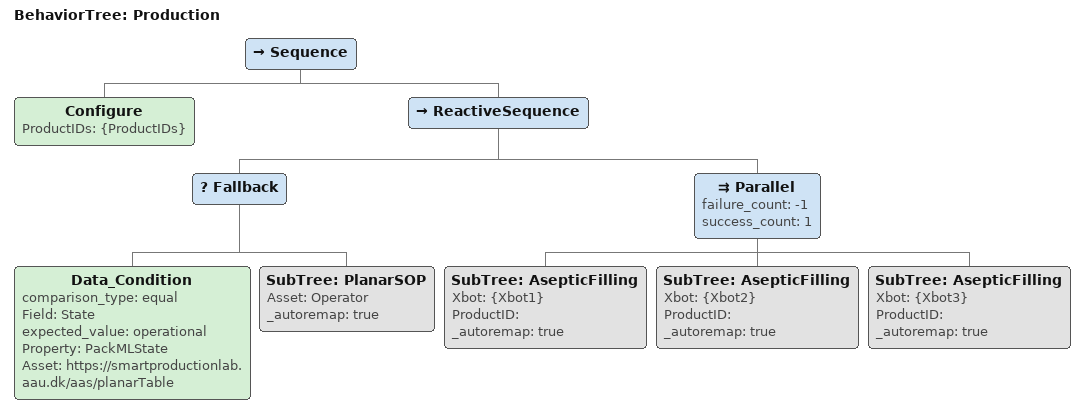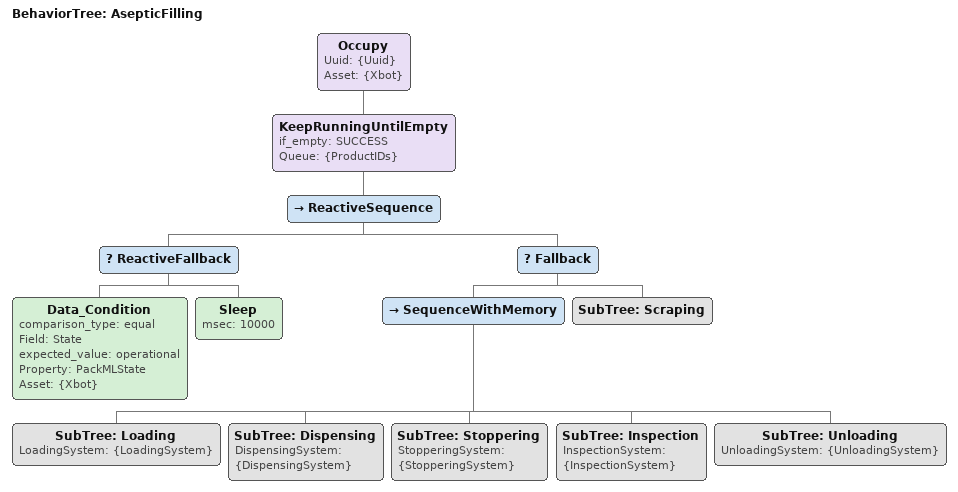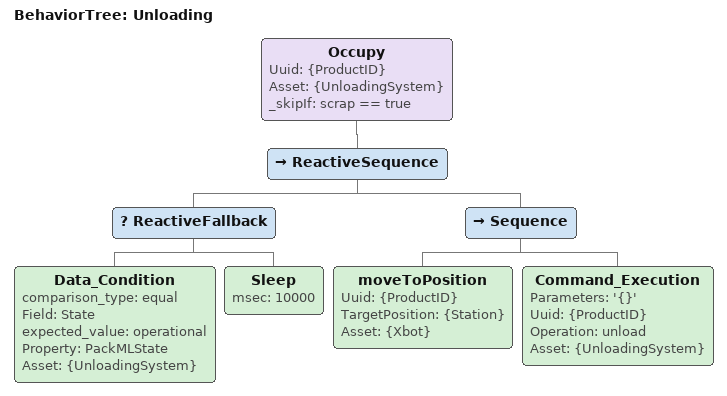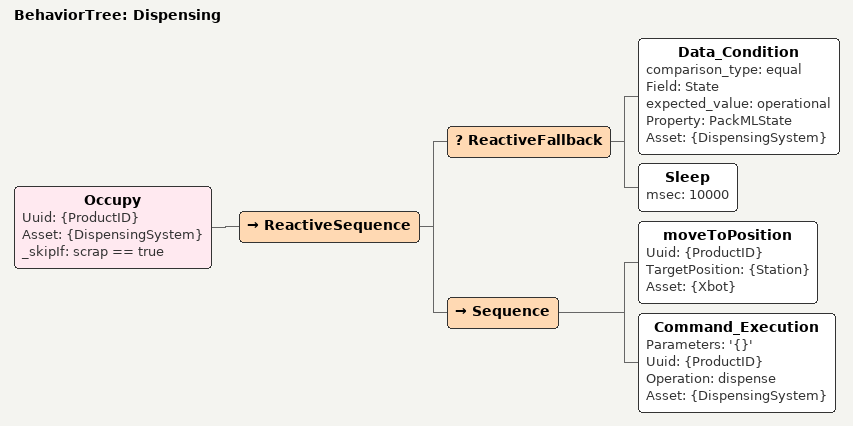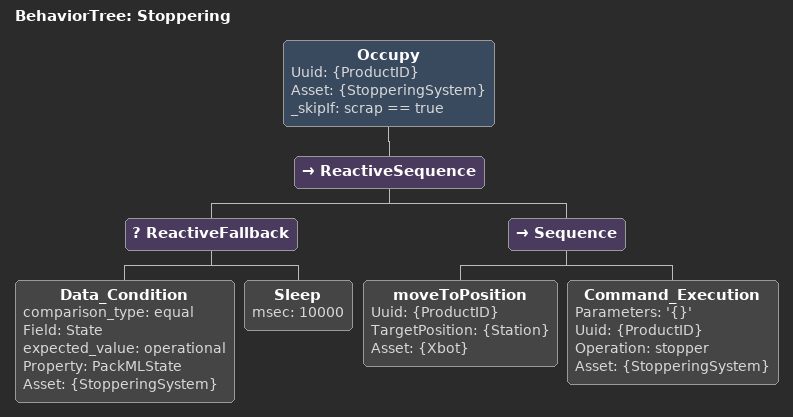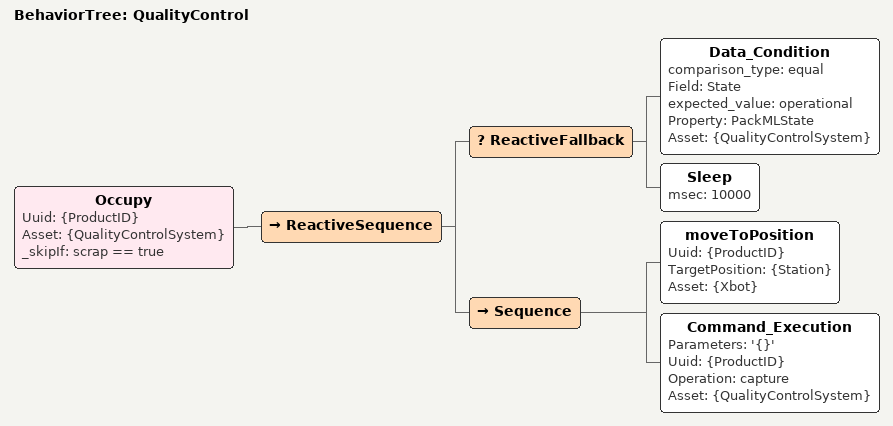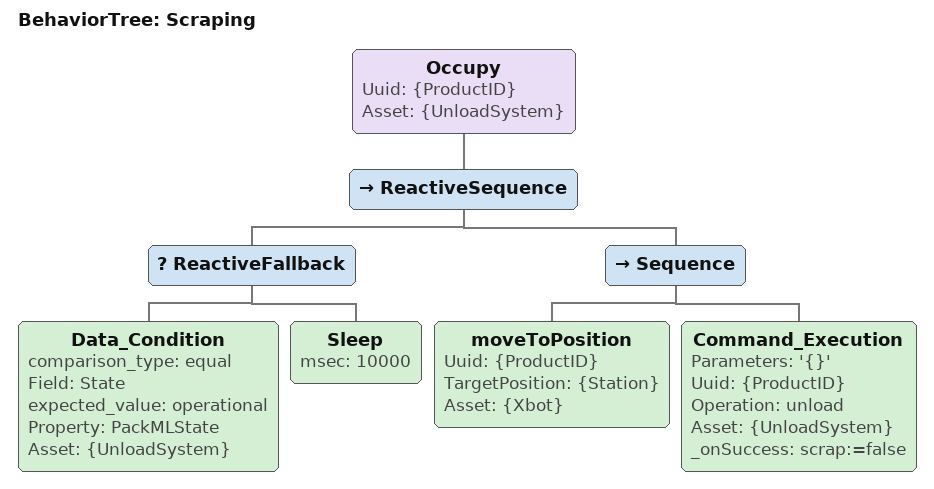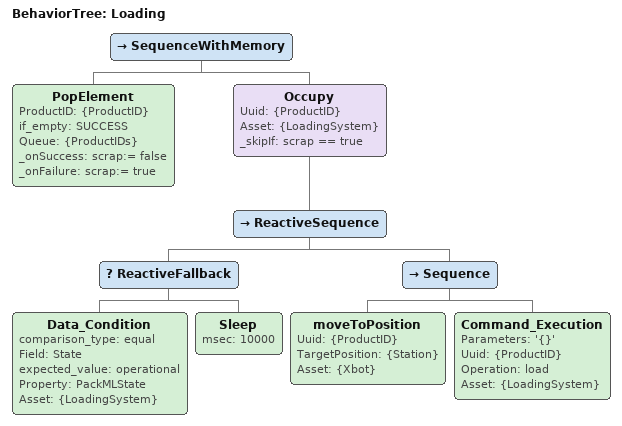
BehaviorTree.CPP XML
<?xml version="1.0" encoding="UTF-8"?>
<root BTCPP_format="4" main_tree_to_execute = "Production">
  <include path="./lineSOP.xml"/>
  <include path="./product.xml"/>
  <BehaviorTree ID="Production">
    <Sequence>
      <Configure ProductIDs="{ProductIDs}"/>
      <ReactiveSequence>
        <Fallback>
          <Data_Condition comparison_type="equal" Field="State" expected_value="operational" Property="PackMLState" Asset="https://smartproductionlab.aau.dk/aas/planarTable"/>
          <SubTree ID="PlanarSOP" Asset="Operator" _autoremap="true"/>
        </Fallback>
        <Parallel failure_count="-1" success_count="1">
          <SubTree ID="AsepticFilling" Xbot="{Xbot1}" ProductID="" _autoremap="true"/>
          <SubTree ID="AsepticFilling" Xbot="{Xbot2}" ProductID="" _autoremap="true"/>
          <SubTree ID="AsepticFilling" Xbot="{Xbot3}" ProductID="" _autoremap="true"/>
        </Parallel>
      </ReactiveSequence>
    </Sequence>
  </BehaviorTree>
  <BehaviorTree ID="AsepticFilling">
    <Occupy Uuid="{Uuid}" Asset="{Xbot}">
      <KeepRunningUntilEmpty if_empty="SUCCESS" Queue="{ProductIDs}">
        <ReactiveSequence>
          <ReactiveFallback>
            <Data_Condition comparison_type="equal" Field="State" expected_value="operational" Property="PackMLState" Asset="{Xbot}"/>
            <Sleep msec="10000"/>
          </ReactiveFallback>
          <Fallback>
            <SequenceWithMemory>
              <SubTree ID="Loading" LoadingSystem="{LoadingSystem}"/>
              <SubTree ID="Dispensing" DispensingSystem="{DispensingSystem}"/>
              <SubTree ID="Stoppering" StopperingSystem="{StopperingSystem}"/>
              <SubTree ID="Inspection" InspectionSystem="{InspectionSystem}"/>
              <SubTree ID="Unloading" UnloadingSystem="{UnloadingSystem}"/>
            </SequenceWithMemory>
            <SubTree ID="Scraping"/>
          </Fallback>
        </ReactiveSequence>
      </KeepRunningUntilEmpty>
    </Occupy>
  </BehaviorTree>
  <BehaviorTree ID="Unloading">
    <Occupy Uuid="{ProductID}" Asset="{UnloadingSystem}" _skipIf="scrap == true">
      <ReactiveSequence>
        <ReactiveFallback>
          <Data_Condition comparison_type="equal" Field="State" expected_value="operational" Property="PackMLState" Asset="{UnloadingSystem}"/>
          <Sleep msec="10000"/>
        </ReactiveFallback>
        <Sequence>
          <moveToPosition Uuid="{ProductID}" TargetPosition="{Station}" Asset="{Xbot}"/>
          <Command_Execution Parameters="'{}'" Uuid="{ProductID}" Operation="unload" Asset="{UnloadingSystem}"/>
        </Sequence>
      </ReactiveSequence>
    </Occupy>
  </BehaviorTree>
  <BehaviorTree ID="Dispensing">
    <Occupy Uuid="{ProductID}" Asset="{DispensingSystem}" _skipIf="scrap == true">
      <ReactiveSequence>
        <ReactiveFallback>
          <Data_Condition comparison_type="equal" Field="State" expected_value="operational" Property="PackMLState" Asset="{DispensingSystem}"/>
          <Sleep msec="10000"/>
        </ReactiveFallback>
        <Sequence>
          <moveToPosition Uuid="{ProductID}" TargetPosition="{Station}" Asset="{Xbot}"/>
          <Command_Execution Parameters="'{}'" Uuid="{ProductID}" Operation="dispense" Asset="{DispensingSystem}"/>
        </Sequence>
      </ReactiveSequence>
    </Occupy>
  </BehaviorTree>
  <BehaviorTree ID="Stoppering">
    <Occupy Uuid="{ProductID}" Asset="{StopperingSystem}" _skipIf="scrap == true">
      <ReactiveSequence>
        <ReactiveFallback>
          <Data_Condition comparison_type="equal" Field="State" expected_value="operational" Property="PackMLState" Asset="{StopperingSystem}"/>
          <Sleep msec="10000"/>
        </ReactiveFallback>
        <Sequence>
          <moveToPosition Uuid="{ProductID}" TargetPosition="{Station}" Asset="{Xbot}"/>
          <Command_Execution Parameters="'{}'" Uuid="{ProductID}" Operation="stopper" Asset="{StopperingSystem}"/>
        </Sequence>
      </ReactiveSequence>
    </Occupy>
  </BehaviorTree>
  <BehaviorTree ID="QualityControl">
    <Occupy Uuid="{ProductID}" Asset="{QualityControlSystem}" _skipIf="scrap == true">
      <ReactiveSequence>
        <ReactiveFallback>
          <Data_Condition comparison_type="equal" Field="State" expected_value="operational" Property="PackMLState" Asset="{QualityControlSystem}"/>
          <Sleep msec="10000"/>
        </ReactiveFallback>
        <Sequence>
          <moveToPosition Uuid="{ProductID}" TargetPosition="{Station}" Asset="{Xbot}"/>
          <Command_Execution Parameters="'{}'" Uuid="{ProductID}" Operation="capture" Asset="{QualityControlSystem}"/>
        </Sequence>
      </ReactiveSequence>
    </Occupy>
  </BehaviorTree>
  <BehaviorTree ID="Scraping">
    <Occupy Uuid="{ProductID}" Asset="{UnloadSystem}">
      <ReactiveSequence>
        <ReactiveFallback>
          <Data_Condition comparison_type="equal" Field="State" expected_value="operational" Property="PackMLState" Asset="{UnloadSystem}"/>
          <Sleep msec="10000"/>
        </ReactiveFallback>
        <Sequence>
          <moveToPosition Uuid="{ProductID}" TargetPosition="{Station}" Asset="{Xbot}"/>
          <Command_Execution Parameters="'{}'" Uuid="{ProductID}" Operation="unload" Asset="{UnloadSystem}" _onSuccess="scrap:=false"/>
        </Sequence>
      </ReactiveSequence>
    </Occupy>
  </BehaviorTree>
  <BehaviorTree ID="Loading">
    <SequenceWithMemory>
      <PopElement ProductID="{ProductID}" if_empty="SUCCESS" Queue="{ProductIDs}" _onSuccess="scrap:= false" _onFailure="scrap:= true"/>
      <Occupy Uuid="{ProductID}" Asset="{LoadingSystem}" _skipIf="scrap == true">
        <ReactiveSequence>
          <ReactiveFallback>
            <Data_Condition comparison_type="equal" Field="State" expected_value="operational" Property="PackMLState" Asset="{LoadingSystem}"/>
            <Sleep msec="10000"/>
          </ReactiveFallback>
          <Sequence>
            <moveToPosition Uuid="{ProductID}" TargetPosition="{Station}" Asset="{Xbot}"/>
            <Command_Execution Parameters="'{}'" Uuid="{ProductID}" Operation="load" Asset="{LoadingSystem}"/>
          </Sequence>
        </ReactiveSequence>
      </Occupy>
    </SequenceWithMemory>
  </BehaviorTree>
</root>
